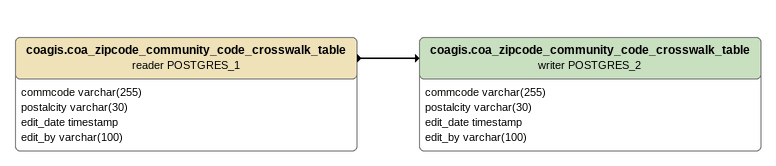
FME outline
coagis.coa_zipcode_community_code_crosswalk_table (reader POSTGRES_1)
    attributes: commcode varchar(255), postalcity varchar(30), edit_date timestamp, edit_by varchar(100)
    -> coagis.coa_zipcode_community_code_crosswalk_table (writer POSTGRES_2)
coagis.coa_zipcode_community_code_crosswalk_table (writer POSTGRES_2)
    attributes: commcode varchar(255), postalcity varchar(30), edit_date timestamp, edit_by varchar(100)
